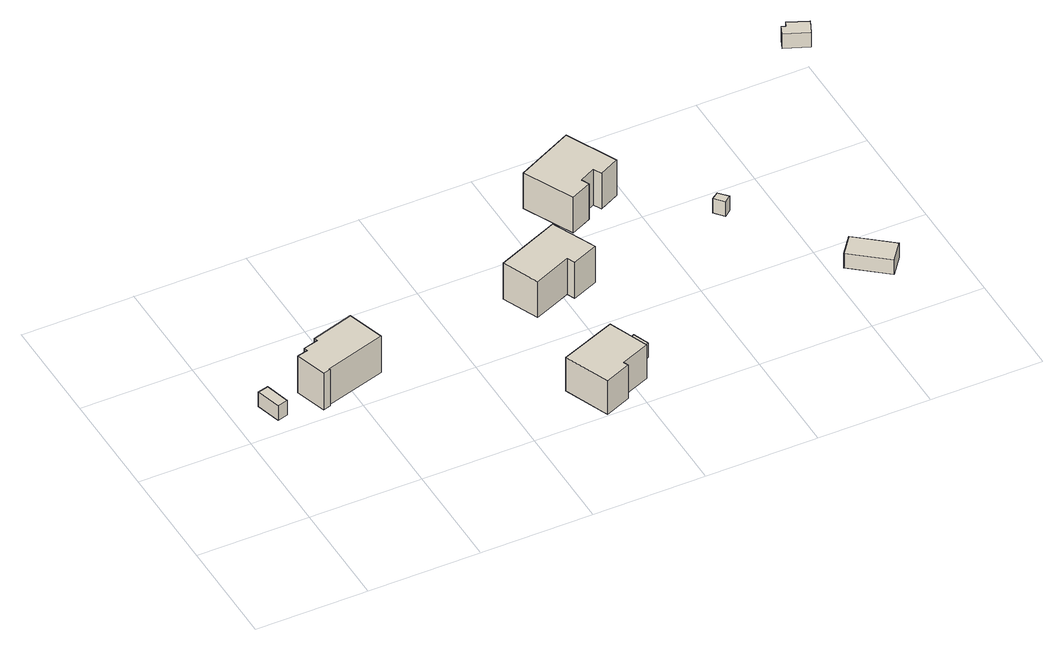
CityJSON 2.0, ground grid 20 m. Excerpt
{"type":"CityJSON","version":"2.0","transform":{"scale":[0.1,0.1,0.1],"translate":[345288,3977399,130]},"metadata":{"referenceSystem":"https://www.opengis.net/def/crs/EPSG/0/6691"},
"CityObjects":{
"building1":{"type":"Building","attributes":{"measuredHeight":3},"geometry":[{"type":"Solid","lod":"1","boundaries":[[[[0,1,2,3]],[[2,4,5,3]],[[1,6,4,2]],[[0,7,6,1]],[[3,5,7,0]],[[4,6,7,5]]]]}]},
"building2":{"type":"Building","attributes":{"measuredHeight":9.1},"geometry":[{"type":"Solid","lod":"1","boundaries":[[[[8,9,10,11,12,13,14,15,16,17]],[[16,18,19,17]],[[15,20,18,16]],[[14,21,20,15]],[[13,22,21,14]],[[12,23,22,13]],[[11,24,23,12]],[[10,25,24,11]],[[9,26,25,10]],[[8,27,26,9]],[[17,19,27,8]],[[18,20,21,22,23,24,25,26,27,19]]]]}]},
"building3":{"type":"Building","attributes":{"土砂災害警戒区域.現象区分":"2","土砂災害警戒区域.区域区分":"1","measuredHeight":8.2},"geometry":[{"type":"Solid","lod":"1","boundaries":[[[[28,29,30,31,32,33]],[[32,34,35,33]],[[31,36,34,32]],[[30,37,36,31]],[[29,38,37,30]],[[28,39,38,29]],[[33,35,39,28]],[[34,36,37,38,39,35]]]]}]},
"building4":{"type":"Building","attributes":{"measuredHeight":8.8},"geometry":[{"type":"Solid","lod":"1","boundaries":[[[[40,41,42,43,44,45]],[[44,46,47,45]],[[43,48,46,44]],[[42,49,48,43]],[[41,50,49,42]],[[40,51,50,41]],[[45,47,51,40]],[[46,48,49,50,51,47]]]]}]},
"building5":{"type":"Building","attributes":{"measuredHeight":3},"geometry":[{"type":"Solid","lod":"1","boundaries":[[[[52,53,54,55]],[[54,56,57,55]],[[53,58,56,54]],[[52,59,58,53]],[[55,57,59,52]],[[56,58,59,57]]]]}]},
"building6":{"type":"Building","attributes":{"measuredHeight":8.9},"geometry":[{"type":"Solid","lod":"1","boundaries":[[[[60,61,62,63,64,65,66,67]],[[66,68,69,67]],[[65,70,68,66]],[[64,71,70,65]],[[63,72,71,64]],[[62,73,72,63]],[[61,74,73,62]],[[60,75,74,61]],[[67,69,75,60]],[[68,70,71,72,73,74,75,69]]]]}]},
"building7":{"type":"Building","attributes":{"measuredHeight":3},"geometry":[{"type":"Solid","lod":"1","boundaries":[[[[76,77,78,79]],[[78,80,81,79]],[[77,82,80,78]],[[76,83,82,77]],[[79,81,83,76]],[[80,82,83,81]]]]}]},
"building8":{"type":"Building","attributes":{"measuredHeight":3},"geometry":[{"type":"Solid","lod":"1","boundaries":[[[[84,85,86,87]],[[86,88,89,87]],[[85,90,88,86]],[[84,91,90,85]],[[87,89,91,84]],[[88,90,91,89]]]]}]},
"building9":{"type":"Building","attributes":{"measuredHeight":3},"geometry":[{"type":"Solid","lod":"1","boundaries":[[[[92,93,94,95,96,97]],[[96,98,99,97]],[[95,100,98,96]],[[94,101,100,95]],[[93,102,101,94]],[[92,103,102,93]],[[97,99,103,92]],[[98,100,101,102,103,99]]]]}]}
},
"vertices":[
[27,194,90],[39,150,90],[20,145,90],[8,189,90],[20,145,120],[8,189,120],[39,150,120],[27,194,120],
[209,261,68],[229,195,68],[120,163,68],[121,161,68],[107,157,68],[90,213,68],[110,218,68],[108,225,68],[135,232,68],[133,238,68],[135,232,144],[133,238,144],[108,225,144],[110,218,144],[90,213,144],[107,157,144],[121,161,144],[120,163,144],[229,195,144],[209,261,144],
[627,52,7],[575,31,7],[579,22,7],[532,3,7],[500,84,7],[599,123,7],[500,84,77],[599,123,77],[532,3,77],[579,22,77],[575,31,77],[627,52,77],
[610,341,39],[645,262,39],[598,242,39],[592,257,39],[525,228,39],[497,293,39],[525,228,114],[497,293,114],[592,257,114],[598,242,114],[645,262,114],[610,341,114],
[641,123,8],[652,95,8],[629,85,8],[618,114,8],[629,85,38],[618,114,38],[652,95,38],[641,123,38],
[660,366,56],[617,455,56],[719,505,56],[762,415,56],[726,397,56],[719,411,56],[691,397,56],[697,384,56],[691,397,130],[697,384,130],[719,411,130],[726,397,130],[762,415,130],[719,505,130],[617,455,130],[660,366,130],
[896,329,44],[910,313,44],[898,303,44],[884,320,44],[898,303,74],[884,320,74],[910,313,74],[896,329,74],
[1114,125,9],[1088,92,9],[1025,143,9],[1051,176,9],[1025,143,39],[1051,176,39],[1088,92,39],[1114,125,39],
[1149,497,172],[1138,472,172],[1096,490,172],[1103,507,172],[1110,504,172],[1114,513,172],[1110,504,202],[1114,513,202],[1103,507,202],[1096,490,202],[1138,472,202],[1149,497,202]
]}
